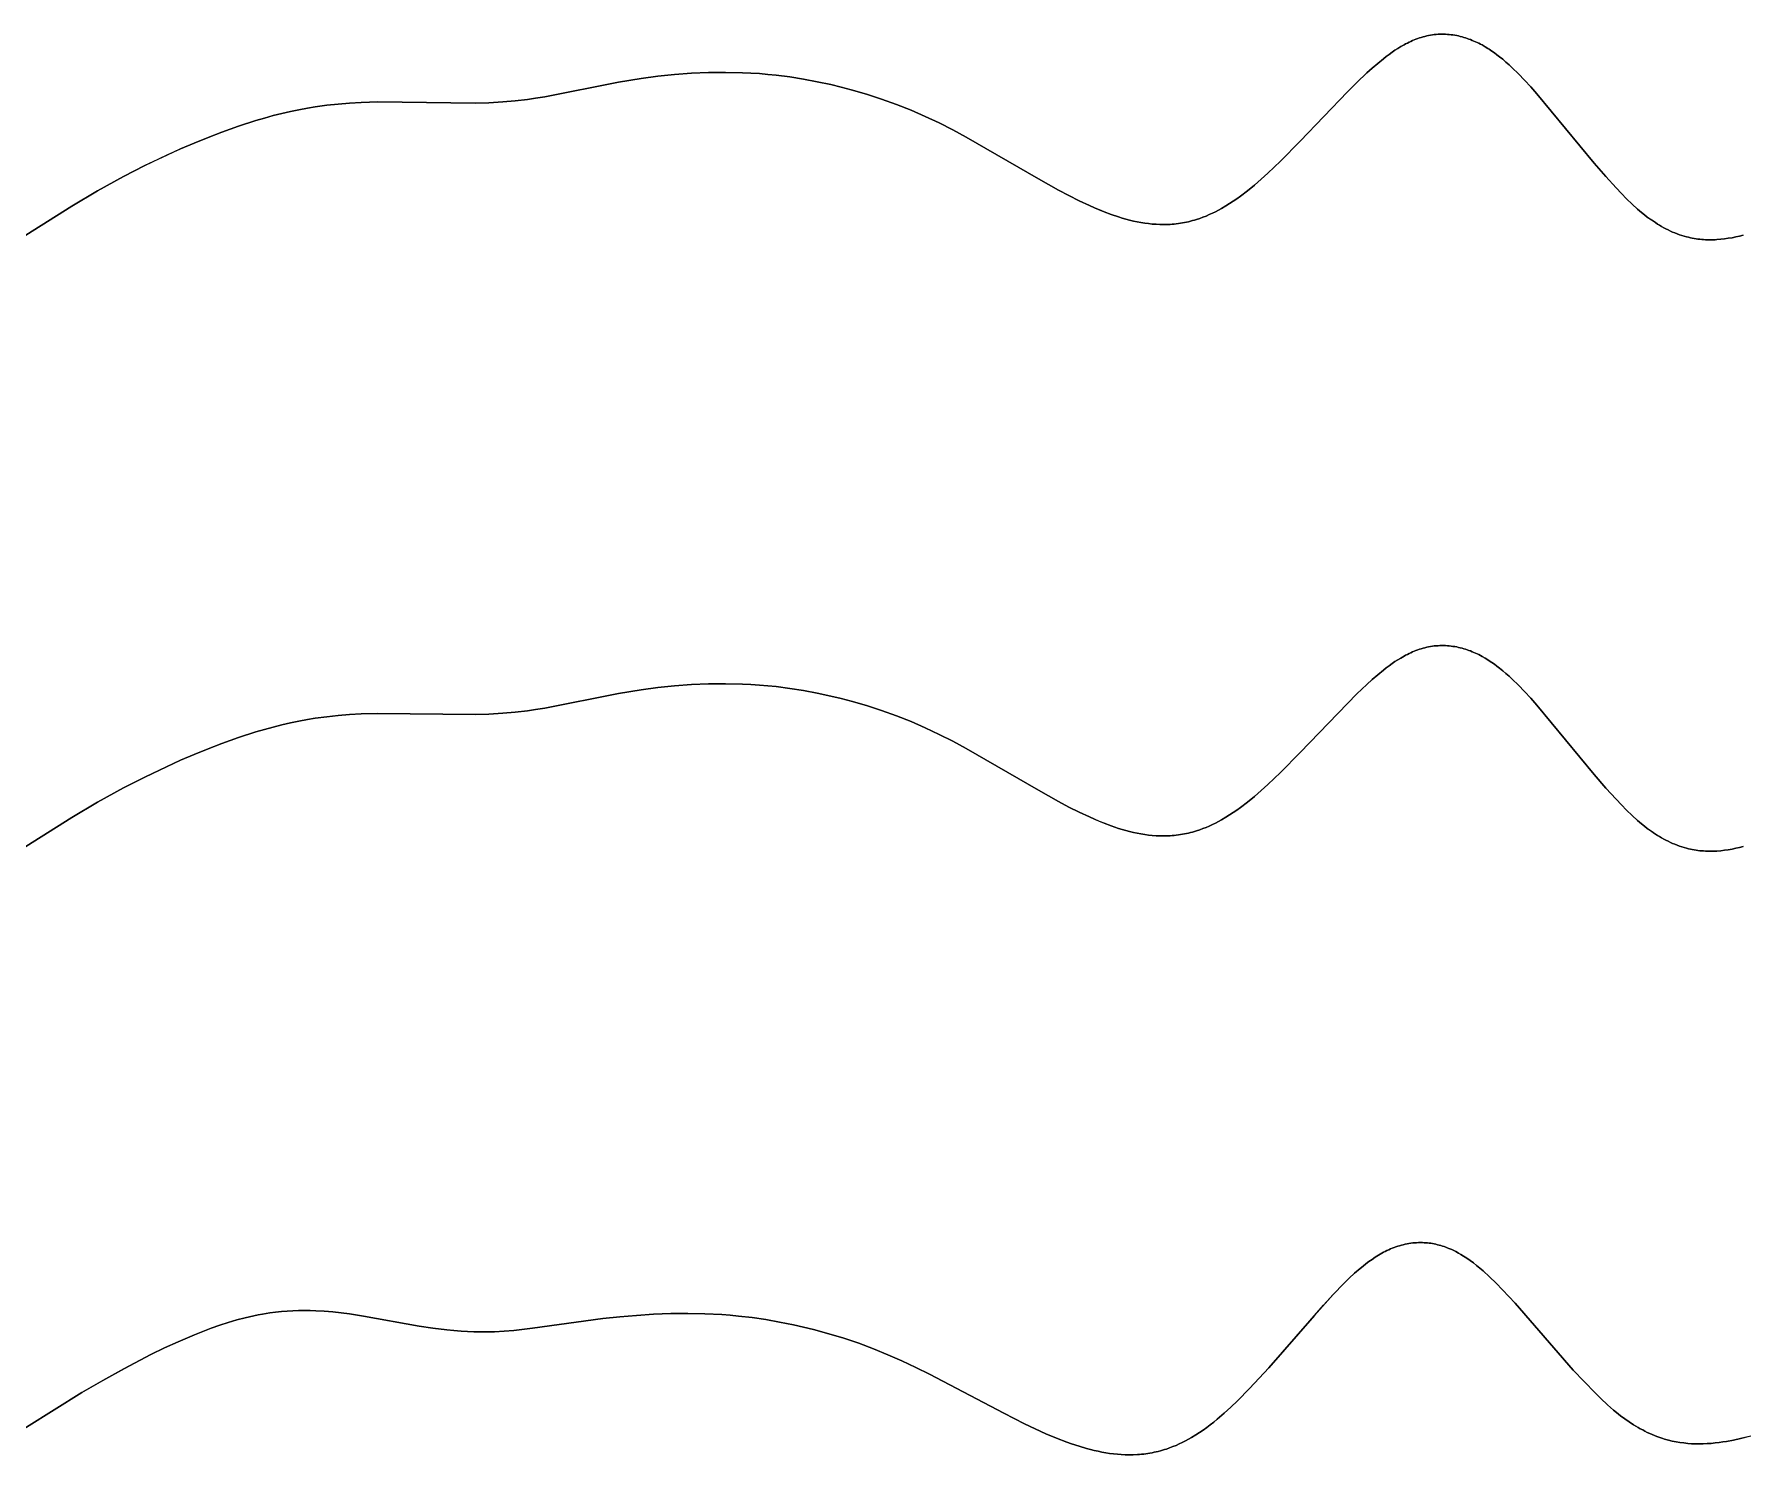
# Model space of a CAD drawing. Header units: feet. Extents: x 0 to 1.5, y 93.18 to 96.08.
# Drawn here: x 0.9375 to 1.125, y 95.1895 to 95.3455 of the extents above; entities that cross this region are included whole.
import ezdxf

# ---------------------------------------------------------------- set-up
doc = ezdxf.new("R2010")
doc.units = ezdxf.units.FT
doc.header["$MEASUREMENT"] = 0
doc.layers.add('Default', color=7, linetype='Continuous', true_color=0x000000)

msp = doc.modelspace()

# ---------------------------------------------------------------- linework, layer by layer
at = {"layer": 'Default'}
for points in [[(0.93489, 95.32235), (0.94162, 95.32658), (0.94444, 95.32825), (0.94731, 95.32983), (0.94964, 95.33103), (0.95209, 95.3322), (0.95357, 95.33287), (0.95507, 95.33351), (0.95658, 95.33413), (0.9581, 95.33471), (0.95994, 95.33537), (0.96182, 95.33597), (0.96277, 95.33625), (0.96371, 95.33652), (0.96467, 95.33676), (0.96561, 95.33698), (0.96655, 95.33717), (0.9675, 95.33735), (0.96834, 95.33748), (0.9696, 95.33765), (0.97086, 95.33779), (0.97211, 95.33789), (0.97338, 95.33797), (0.9752, 95.33802), (0.98588, 95.33789), (0.98739, 95.33793), (0.98894, 95.33802), (0.99028, 95.33814), (0.99162, 95.3383), (0.99251, 95.33843), (0.99352, 95.3386), (1.00162, 95.3402), (1.00411, 95.34061), (1.00594, 95.34085), (1.00778, 95.34103), (1.00964, 95.34117), (1.0115, 95.34125), (1.01337, 95.34127), (1.01523, 95.34123), (1.01616, 95.34119), (1.01708, 95.34113), (1.018, 95.34105), (1.01892, 95.34096), (1.02042, 95.34076), (1.02192, 95.34053), (1.02344, 95.34024), (1.02494, 95.33992), (1.02605, 95.33965), (1.02716, 95.33936), (1.02883, 95.33888), (1.03048, 95.33834), (1.03212, 95.33775), (1.03373, 95.33711), (1.03528, 95.33643), (1.0368, 95.33571), (1.0383, 95.33496), (1.03977, 95.33417), (1.04771, 95.32957), (1.04992, 95.32833), (1.05104, 95.32774), (1.05217, 95.32717), (1.05329, 95.32664), (1.05385, 95.32639), (1.05475, 95.32602), (1.05491, 95.32596), (1.0557, 95.32566), (1.0565, 95.3254), (1.0569, 95.32527), (1.05731, 95.32516), (1.05771, 95.32505), (1.05812, 95.32495), (1.05854, 95.32486), (1.05895, 95.32479), (1.05937, 95.32472), (1.05978, 95.32466), (1.0602, 95.32462), (1.06062, 95.32459), (1.06104, 95.32457), (1.06147, 95.32456), (1.0617, 95.32456), (1.06193, 95.32457), (1.06215, 95.32458), (1.06238, 95.3246), (1.06261, 95.32462), (1.06283, 95.32464), (1.06306, 95.32467), (1.06328, 95.3247), (1.06351, 95.32474), (1.06373, 95.32478), (1.06395, 95.32482), (1.06418, 95.32487), (1.0644, 95.32493), (1.06462, 95.32499), (1.06484, 95.32505), (1.06506, 95.32512), (1.06541, 95.32523), (1.06576, 95.32536), (1.06611, 95.3255), (1.06645, 95.32565), (1.06679, 95.3258), (1.06713, 95.32597), (1.06746, 95.32614), (1.06779, 95.32632), (1.06828, 95.32661), (1.06868, 95.32686), (1.06908, 95.32712), (1.06947, 95.3274), (1.06987, 95.32768), (1.07065, 95.32828), (1.07141, 95.3289), (1.07216, 95.32955), (1.07288, 95.33021), (1.07427, 95.33153), (1.07642, 95.3337), (1.08161, 95.33912), (1.08264, 95.34014), (1.08374, 95.3412), (1.08433, 95.34173), (1.08494, 95.34225), (1.08556, 95.34276), (1.08587, 95.34301), (1.08619, 95.34324), (1.08651, 95.34347), (1.08682, 95.34369), (1.08714, 95.3439), (1.08746, 95.34409), (1.08782, 95.3443), (1.088, 95.3444), (1.08819, 95.34449), (1.08837, 95.34458), (1.08856, 95.34467), (1.08875, 95.34475), (1.08894, 95.34483), (1.08913, 95.34491), (1.08932, 95.34498), (1.08952, 95.34505), (1.08971, 95.34511), (1.08991, 95.34517), (1.09011, 95.34522), (1.09032, 95.34527), (1.09052, 95.34531), (1.09073, 95.34535), (1.09093, 95.34538), (1.09114, 95.34541), (1.09135, 95.34543), (1.09155, 95.34545), (1.09176, 95.34546), (1.09196, 95.34546), (1.09217, 95.34546), (1.09237, 95.34545), (1.09258, 95.34544), (1.09278, 95.34543), (1.09299, 95.3454), (1.09319, 95.34537), (1.0934, 95.34534), (1.09361, 95.3453), (1.09381, 95.34526), (1.094, 95.34521), (1.0942, 95.34516), (1.09439, 95.34511), (1.09457, 95.34505), (1.09476, 95.34499), (1.09495, 95.34493), (1.09513, 95.34486), (1.09531, 95.34478), (1.09549, 95.34471), (1.09567, 95.34463), (1.09585, 95.34455), (1.09603, 95.34446), (1.0962, 95.34437), (1.09638, 95.34428), (1.09672, 95.34408), (1.09701, 95.3439), (1.09718, 95.3438), (1.09747, 95.34361), (1.09775, 95.34341), (1.09802, 95.3432), (1.0983, 95.34299), (1.09866, 95.3427), (1.09901, 95.3424), (1.09936, 95.34209), (1.0997, 95.34178), (1.10038, 95.34112), (1.10106, 95.34041), (1.10174, 95.33967), (1.10241, 95.33892), (1.10869, 95.33131), (1.10997, 95.32982), (1.1111, 95.32858), (1.11167, 95.32798), (1.11225, 95.32739), (1.11285, 95.32681), (1.11346, 95.32626), (1.11389, 95.32589), (1.1142, 95.32564), (1.11452, 95.32539), (1.11496, 95.32507), (1.11518, 95.32492), (1.1154, 95.32477), (1.11563, 95.32462), (1.11586, 95.32448), (1.11609, 95.32434), (1.11633, 95.32421), (1.11656, 95.32409), (1.1168, 95.32397), (1.11705, 95.32385), (1.11729, 95.32374), (1.11754, 95.32364), (1.11779, 95.32354), (1.11804, 95.32345), (1.1183, 95.32337), (1.11856, 95.32329), (1.11882, 95.32322), (1.11903, 95.32316), (1.11924, 95.32312), (1.11945, 95.32307), (1.11966, 95.32303), (1.11987, 95.323), (1.12008, 95.32297), (1.12029, 95.32295), (1.12049, 95.32293), (1.1207, 95.32291), (1.12091, 95.3229), (1.12112, 95.32289), (1.12133, 95.32289), (1.12154, 95.32289), (1.12175, 95.32289), (1.12195, 95.3229), (1.12216, 95.32291), (1.12258, 95.32294), (1.12299, 95.32299), (1.1234, 95.32305), (1.12382, 95.32312), (1.12423, 95.3232), (1.12464, 95.3233), (1.12505, 95.3234)], [(1.12505, 95.3234), (1.12464, 95.3233), (1.12423, 95.3232), (1.12382, 95.32312), (1.1234, 95.32305), (1.12299, 95.32299), (1.12258, 95.32294), (1.12216, 95.32291), (1.12195, 95.3229), (1.12175, 95.32289), (1.12154, 95.32289), (1.12133, 95.32289), (1.12112, 95.32289), (1.12091, 95.3229), (1.1207, 95.32291), (1.12049, 95.32293), (1.12029, 95.32295), (1.12008, 95.32297), (1.11987, 95.323), (1.11966, 95.32303), (1.11945, 95.32307), (1.11924, 95.32312), (1.11903, 95.32316), (1.11882, 95.32322), (1.11856, 95.32329), (1.1183, 95.32337), (1.11804, 95.32345), (1.11779, 95.32354), (1.11754, 95.32364), (1.11729, 95.32374), (1.11705, 95.32385), (1.1168, 95.32397), (1.11656, 95.32409), (1.11633, 95.32421), (1.11609, 95.32434), (1.11586, 95.32448), (1.11563, 95.32462), (1.1154, 95.32477), (1.11518, 95.32492), (1.11484, 95.32515), (1.11452, 95.32539), (1.1142, 95.32564), (1.11389, 95.32589), (1.11346, 95.32626), (1.11285, 95.32681), (1.11225, 95.32739), (1.11167, 95.32798), (1.1111, 95.32858), (1.10997, 95.32982), (1.10869, 95.33131), (1.10241, 95.33892), (1.10174, 95.33967), (1.10106, 95.34041), (1.10038, 95.34112), (1.0997, 95.34178), (1.09936, 95.34209), (1.09901, 95.3424), (1.09866, 95.3427), (1.0983, 95.34299), (1.09802, 95.3432), (1.09775, 95.34341), (1.09747, 95.34361), (1.09718, 95.3438), (1.09701, 95.3439), (1.09672, 95.34408), (1.09638, 95.34428), (1.0962, 95.34437), (1.09603, 95.34446), (1.09585, 95.34455), (1.09567, 95.34463), (1.09549, 95.34471), (1.09531, 95.34478), (1.09513, 95.34486), (1.09495, 95.34493), (1.09476, 95.34499), (1.09457, 95.34505), (1.09439, 95.34511), (1.0942, 95.34516), (1.094, 95.34521), (1.09381, 95.34526), (1.09361, 95.3453), (1.0934, 95.34534), (1.09319, 95.34537), (1.09299, 95.3454), (1.09278, 95.34543), (1.09258, 95.34544), (1.09237, 95.34545), (1.09217, 95.34546), (1.09196, 95.34546), (1.09176, 95.34546), (1.09155, 95.34545), (1.09135, 95.34543), (1.09114, 95.34541), (1.09093, 95.34538), (1.09073, 95.34535), (1.09052, 95.34531), (1.09032, 95.34527), (1.09011, 95.34522), (1.08991, 95.34517), (1.08971, 95.34511), (1.08952, 95.34505), (1.08932, 95.34498), (1.08913, 95.34491), (1.08894, 95.34483), (1.08875, 95.34475), (1.08856, 95.34467), (1.08837, 95.34458), (1.08819, 95.34449), (1.088, 95.3444), (1.08782, 95.3443), (1.08746, 95.34409), (1.08714, 95.3439), (1.08682, 95.34369), (1.08651, 95.34347), (1.08619, 95.34324), (1.08587, 95.34301), (1.08556, 95.34276), (1.08494, 95.34225), (1.08433, 95.34173), (1.08374, 95.3412), (1.08264, 95.34014), (1.08161, 95.33912), (1.07642, 95.3337), (1.07427, 95.33153), (1.07288, 95.33021), (1.07216, 95.32955), (1.07141, 95.3289), (1.07065, 95.32828), (1.06987, 95.32768), (1.06947, 95.3274), (1.06908, 95.32712), (1.06868, 95.32686), (1.06828, 95.32661), (1.06779, 95.32632), (1.06746, 95.32614), (1.06713, 95.32597), (1.06679, 95.3258), (1.06645, 95.32565), (1.06611, 95.3255), (1.06576, 95.32536), (1.06541, 95.32523), (1.06506, 95.32512), (1.06484, 95.32505), (1.06462, 95.32499), (1.0644, 95.32493), (1.06418, 95.32487), (1.06395, 95.32482), (1.06373, 95.32478), (1.06351, 95.32474), (1.06328, 95.3247), (1.06306, 95.32467), (1.06283, 95.32464), (1.06261, 95.32462), (1.06238, 95.3246), (1.06215, 95.32458), (1.06193, 95.32457), (1.0617, 95.32456), (1.06147, 95.32456), (1.06104, 95.32457), (1.06062, 95.32459), (1.0602, 95.32462), (1.05978, 95.32466), (1.05937, 95.32472), (1.05895, 95.32479), (1.05854, 95.32486), (1.05812, 95.32495), (1.05771, 95.32505), (1.05731, 95.32516), (1.0569, 95.32527), (1.0565, 95.3254), (1.0557, 95.32566), (1.05491, 95.32596), (1.05441, 95.32616), (1.05385, 95.32639), (1.05329, 95.32664), (1.05217, 95.32717), (1.05104, 95.32774), (1.04992, 95.32833), (1.04771, 95.32957), (1.03977, 95.33417), (1.0383, 95.33496), (1.0368, 95.33571), (1.03528, 95.33643), (1.03373, 95.33711), (1.03212, 95.33775), (1.03048, 95.33834), (1.02883, 95.33888), (1.02716, 95.33936), (1.02605, 95.33965), (1.02494, 95.33992), (1.02344, 95.34024), (1.02192, 95.34053), (1.02042, 95.34076), (1.01892, 95.34096), (1.018, 95.34105), (1.01708, 95.34113), (1.01616, 95.34119), (1.01523, 95.34123), (1.01337, 95.34127), (1.0115, 95.34125), (1.00964, 95.34117), (1.00778, 95.34103), (1.00594, 95.34085), (1.00411, 95.34061), (1.00162, 95.3402), (0.99352, 95.3386), (0.99251, 95.33843), (0.99162, 95.3383), (0.99028, 95.33814), (0.98894, 95.33802), (0.98739, 95.33793), (0.98588, 95.33789), (0.9752, 95.33802), (0.97338, 95.33797), (0.97211, 95.33789), (0.97086, 95.33779), (0.9696, 95.33765), (0.96834, 95.33748), (0.9675, 95.33735), (0.96655, 95.33717), (0.96561, 95.33698), (0.96467, 95.33676), (0.96371, 95.33652), (0.96277, 95.33625), (0.96182, 95.33597), (0.95994, 95.33537), (0.9581, 95.33471), (0.95658, 95.33413), (0.95507, 95.33351), (0.95357, 95.33287), (0.95201, 95.33216), (0.94964, 95.33103), (0.94731, 95.32983), (0.94444, 95.32825), (0.94162, 95.32658), (0.93489, 95.32235)], [(0.93489, 95.25523), (0.94162, 95.25947), (0.94444, 95.26114), (0.94731, 95.26272), (0.94964, 95.26391), (0.95209, 95.26508), (0.95357, 95.26575), (0.95507, 95.2664), (0.95658, 95.26702), (0.9581, 95.2676), (0.95994, 95.26826), (0.96182, 95.26886), (0.96277, 95.26914), (0.96371, 95.2694), (0.96467, 95.26965), (0.96561, 95.26987), (0.96655, 95.27006), (0.9675, 95.27024), (0.96834, 95.27037), (0.9696, 95.27054), (0.97086, 95.27068), (0.97211, 95.27078), (0.97338, 95.27085), (0.9752, 95.2709), (0.98588, 95.27077), (0.98739, 95.27082), (0.98894, 95.27091), (0.99028, 95.27103), (0.99162, 95.27119), (0.99251, 95.27132), (0.99352, 95.27149), (1.00162, 95.27308), (1.00411, 95.27349), (1.00594, 95.27373), (1.00778, 95.27392), (1.00964, 95.27406), (1.0115, 95.27414), (1.01337, 95.27416), (1.01523, 95.27412), (1.01616, 95.27407), (1.01708, 95.27401), (1.018, 95.27394), (1.01892, 95.27384), (1.02042, 95.27365), (1.02192, 95.27342), (1.02344, 95.27313), (1.02494, 95.2728), (1.02605, 95.27254), (1.02716, 95.27225), (1.02883, 95.27176), (1.03048, 95.27123), (1.03212, 95.27064), (1.03373, 95.27), (1.03528, 95.26932), (1.0368, 95.2686), (1.0383, 95.26784), (1.03977, 95.26705), (1.04771, 95.26246), (1.04992, 95.26122), (1.05104, 95.26062), (1.05217, 95.26006), (1.05329, 95.25953), (1.05385, 95.25928), (1.05475, 95.25891), (1.05491, 95.25885), (1.0557, 95.25855), (1.0565, 95.25828), (1.0569, 95.25816), (1.05731, 95.25804), (1.05771, 95.25794), (1.05812, 95.25784), (1.05854, 95.25775), (1.05895, 95.25767), (1.05937, 95.25761), (1.05978, 95.25755), (1.0602, 95.25751), (1.06062, 95.25747), (1.06104, 95.25746), (1.06147, 95.25745), (1.0617, 95.25745), (1.06193, 95.25746), (1.06215, 95.25747), (1.06238, 95.25749), (1.06261, 95.2575), (1.06283, 95.25753), (1.06306, 95.25756), (1.06328, 95.25759), (1.06351, 95.25763), (1.06373, 95.25767), (1.06395, 95.25771), (1.06418, 95.25776), (1.0644, 95.25781), (1.06462, 95.25787), (1.06484, 95.25794), (1.06506, 95.258), (1.06541, 95.25812), (1.06576, 95.25825), (1.06611, 95.25839), (1.06645, 95.25853), (1.06679, 95.25869), (1.06713, 95.25886), (1.06746, 95.25903), (1.06779, 95.25921), (1.06828, 95.2595), (1.06868, 95.25975), (1.06908, 95.26001), (1.06947, 95.26028), (1.06987, 95.26057), (1.07065, 95.26117), (1.07141, 95.26179), (1.07216, 95.26244), (1.07288, 95.26309), (1.07427, 95.26442), (1.07642, 95.26659), (1.08161, 95.272), (1.08264, 95.27303), (1.08374, 95.27408), (1.08433, 95.27462), (1.08494, 95.27514), (1.08556, 95.27565), (1.08587, 95.27589), (1.08619, 95.27613), (1.08651, 95.27636), (1.08682, 95.27658), (1.08714, 95.27679), (1.08746, 95.27698), (1.08782, 95.27719), (1.088, 95.27729), (1.08819, 95.27738), (1.08837, 95.27747), (1.08856, 95.27756), (1.08875, 95.27764), (1.08894, 95.27772), (1.08913, 95.2778), (1.08932, 95.27787), (1.08952, 95.27794), (1.08971, 95.278), (1.08991, 95.27806), (1.09011, 95.27811), (1.09032, 95.27816), (1.09052, 95.2782), (1.09073, 95.27824), (1.09093, 95.27827), (1.09114, 95.2783), (1.09135, 95.27832), (1.09155, 95.27833), (1.09176, 95.27834), (1.09196, 95.27835), (1.09217, 95.27835), (1.09237, 95.27834), (1.09258, 95.27833), (1.09278, 95.27831), (1.09299, 95.27829), (1.09319, 95.27826), (1.0934, 95.27823), (1.09361, 95.27819), (1.09381, 95.27815), (1.094, 95.2781), (1.0942, 95.27805), (1.09439, 95.278), (1.09457, 95.27794), (1.09476, 95.27788), (1.09495, 95.27781), (1.09513, 95.27775), (1.09531, 95.27767), (1.09549, 95.2776), (1.09567, 95.27752), (1.09585, 95.27743), (1.09603, 95.27735), (1.0962, 95.27726), (1.09638, 95.27716), (1.09672, 95.27697), (1.09701, 95.27679), (1.09718, 95.27668), (1.09747, 95.27649), (1.09775, 95.2763), (1.09802, 95.27609), (1.0983, 95.27588), (1.09866, 95.27559), (1.09901, 95.27529), (1.09936, 95.27498), (1.0997, 95.27467), (1.10038, 95.274), (1.10106, 95.2733), (1.10174, 95.27256), (1.10241, 95.2718), (1.10869, 95.2642), (1.10997, 95.26271), (1.1111, 95.26147), (1.11167, 95.26087), (1.11225, 95.26028), (1.11285, 95.2597), (1.11346, 95.25914), (1.11389, 95.25878), (1.1142, 95.25853), (1.11452, 95.25828), (1.11496, 95.25796), (1.11518, 95.2578), (1.1154, 95.25765), (1.11563, 95.25751), (1.11586, 95.25737), (1.11609, 95.25723), (1.11633, 95.2571), (1.11656, 95.25698), (1.1168, 95.25686), (1.11705, 95.25674), (1.11729, 95.25663), (1.11754, 95.25653), (1.11779, 95.25643), (1.11804, 95.25634), (1.1183, 95.25625), (1.11856, 95.25618), (1.11882, 95.2561), (1.11903, 95.25605), (1.11924, 95.256), (1.11945, 95.25596), (1.11966, 95.25592), (1.11987, 95.25589), (1.12008, 95.25586), (1.12029, 95.25583), (1.12049, 95.25581), (1.1207, 95.2558), (1.12091, 95.25579), (1.12112, 95.25578), (1.12133, 95.25577), (1.12154, 95.25577), (1.12175, 95.25578), (1.12195, 95.25578), (1.12216, 95.25579), (1.12258, 95.25583), (1.12299, 95.25587), (1.1234, 95.25593), (1.12382, 95.25601), (1.12423, 95.25609), (1.12464, 95.25618), (1.12505, 95.25629)], [(1.12505, 95.25629), (1.12464, 95.25618), (1.12423, 95.25609), (1.12382, 95.25601), (1.1234, 95.25593), (1.12299, 95.25587), (1.12258, 95.25583), (1.12216, 95.25579), (1.12195, 95.25578), (1.12175, 95.25578), (1.12154, 95.25577), (1.12133, 95.25577), (1.12112, 95.25578), (1.12091, 95.25579), (1.1207, 95.2558), (1.12049, 95.25581), (1.12029, 95.25583), (1.12008, 95.25586), (1.11987, 95.25589), (1.11966, 95.25592), (1.11945, 95.25596), (1.11924, 95.256), (1.11903, 95.25605), (1.11882, 95.2561), (1.11856, 95.25618), (1.1183, 95.25625), (1.11804, 95.25634), (1.11779, 95.25643), (1.11754, 95.25653), (1.11729, 95.25663), (1.11705, 95.25674), (1.1168, 95.25686), (1.11656, 95.25698), (1.11633, 95.2571), (1.11609, 95.25723), (1.11586, 95.25737), (1.11563, 95.25751), (1.1154, 95.25765), (1.11518, 95.2578), (1.11484, 95.25804), (1.11452, 95.25828), (1.1142, 95.25853), (1.11389, 95.25878), (1.11346, 95.25914), (1.11285, 95.2597), (1.11225, 95.26028), (1.11167, 95.26087), (1.1111, 95.26147), (1.10997, 95.26271), (1.10869, 95.2642), (1.10241, 95.2718), (1.10174, 95.27256), (1.10106, 95.2733), (1.10038, 95.274), (1.0997, 95.27467), (1.09936, 95.27498), (1.09901, 95.27529), (1.09866, 95.27559), (1.0983, 95.27588), (1.09802, 95.27609), (1.09775, 95.2763), (1.09747, 95.27649), (1.09718, 95.27668), (1.09701, 95.27679), (1.09672, 95.27697), (1.09638, 95.27716), (1.0962, 95.27726), (1.09603, 95.27735), (1.09585, 95.27743), (1.09567, 95.27752), (1.09549, 95.2776), (1.09531, 95.27767), (1.09513, 95.27775), (1.09495, 95.27781), (1.09476, 95.27788), (1.09457, 95.27794), (1.09439, 95.278), (1.0942, 95.27805), (1.094, 95.2781), (1.09381, 95.27815), (1.09361, 95.27819), (1.0934, 95.27823), (1.09319, 95.27826), (1.09299, 95.27829), (1.09278, 95.27831), (1.09258, 95.27833), (1.09237, 95.27834), (1.09217, 95.27835), (1.09196, 95.27835), (1.09176, 95.27834), (1.09155, 95.27833), (1.09135, 95.27832), (1.09114, 95.2783), (1.09093, 95.27827), (1.09073, 95.27824), (1.09052, 95.2782), (1.09032, 95.27816), (1.09011, 95.27811), (1.08991, 95.27806), (1.08971, 95.278), (1.08952, 95.27794), (1.08932, 95.27787), (1.08913, 95.2778), (1.08894, 95.27772), (1.08875, 95.27764), (1.08856, 95.27756), (1.08837, 95.27747), (1.08819, 95.27738), (1.088, 95.27729), (1.08782, 95.27719), (1.08746, 95.27698), (1.08714, 95.27679), (1.08682, 95.27658), (1.08651, 95.27636), (1.08619, 95.27613), (1.08587, 95.27589), (1.08556, 95.27565), (1.08494, 95.27514), (1.08433, 95.27462), (1.08374, 95.27408), (1.08264, 95.27303), (1.08161, 95.272), (1.07642, 95.26659), (1.07427, 95.26442), (1.07288, 95.26309), (1.07216, 95.26244), (1.07141, 95.26179), (1.07065, 95.26117), (1.06987, 95.26057), (1.06947, 95.26028), (1.06908, 95.26001), (1.06868, 95.25975), (1.06828, 95.2595), (1.06779, 95.25921), (1.06746, 95.25903), (1.06713, 95.25886), (1.06679, 95.25869), (1.06645, 95.25853), (1.06611, 95.25839), (1.06576, 95.25825), (1.06541, 95.25812), (1.06506, 95.258), (1.06484, 95.25794), (1.06462, 95.25787), (1.0644, 95.25781), (1.06418, 95.25776), (1.06395, 95.25771), (1.06373, 95.25767), (1.06351, 95.25763), (1.06328, 95.25759), (1.06306, 95.25756), (1.06283, 95.25753), (1.06261, 95.2575), (1.06238, 95.25749), (1.06215, 95.25747), (1.06193, 95.25746), (1.0617, 95.25745), (1.06147, 95.25745), (1.06104, 95.25746), (1.06062, 95.25747), (1.0602, 95.25751), (1.05978, 95.25755), (1.05937, 95.25761), (1.05895, 95.25767), (1.05854, 95.25775), (1.05812, 95.25784), (1.05771, 95.25794), (1.05731, 95.25804), (1.0569, 95.25816), (1.0565, 95.25828), (1.0557, 95.25855), (1.05491, 95.25885), (1.05441, 95.25904), (1.05385, 95.25928), (1.05329, 95.25953), (1.05217, 95.26006), (1.05104, 95.26062), (1.04992, 95.26122), (1.04771, 95.26246), (1.03977, 95.26705), (1.0383, 95.26784), (1.0368, 95.2686), (1.03528, 95.26932), (1.03373, 95.27), (1.03212, 95.27064), (1.03048, 95.27123), (1.02883, 95.27176), (1.02716, 95.27225), (1.02605, 95.27254), (1.02494, 95.2728), (1.02344, 95.27313), (1.02192, 95.27342), (1.02042, 95.27365), (1.01892, 95.27384), (1.018, 95.27394), (1.01708, 95.27401), (1.01616, 95.27407), (1.01523, 95.27412), (1.01337, 95.27416), (1.0115, 95.27414), (1.00964, 95.27406), (1.00778, 95.27392), (1.00594, 95.27373), (1.00411, 95.27349), (1.00162, 95.27308), (0.99352, 95.27149), (0.99251, 95.27132), (0.99162, 95.27119), (0.99028, 95.27103), (0.98894, 95.27091), (0.98739, 95.27082), (0.98588, 95.27077), (0.9752, 95.2709), (0.97338, 95.27085), (0.97211, 95.27078), (0.97086, 95.27068), (0.9696, 95.27054), (0.96834, 95.27037), (0.9675, 95.27024), (0.96655, 95.27006), (0.96561, 95.26987), (0.96467, 95.26965), (0.96371, 95.2694), (0.96277, 95.26914), (0.96182, 95.26886), (0.95994, 95.26826), (0.9581, 95.2676), (0.95658, 95.26702), (0.95507, 95.2664), (0.95357, 95.26575), (0.95201, 95.26505), (0.94964, 95.26391), (0.94731, 95.26272), (0.94444, 95.26114), (0.94162, 95.25947), (0.93489, 95.25523)], [(0.93359, 95.19063), (0.94274, 95.19635), (0.94502, 95.19768), (0.94741, 95.199), (0.95032, 95.20052), (0.9518, 95.20124), (0.95329, 95.20193), (0.95508, 95.2027), (0.956, 95.20306), (0.95692, 95.20341), (0.95786, 95.20374), (0.95879, 95.20404), (0.95973, 95.20432), (0.96067, 95.20456), (0.9616, 95.20478), (0.96207, 95.20487), (0.96254, 95.20496), (0.96337, 95.20509), (0.964, 95.20517), (0.96463, 95.20523), (0.96526, 95.20528), (0.96589, 95.20532), (0.96652, 95.20534), (0.96714, 95.20535), (0.96778, 95.20534), (0.96841, 95.20532), (0.96934, 95.20527), (0.97026, 95.20519), (0.97118, 95.2051), (0.97209, 95.20498), (0.97363, 95.20474), (0.97974, 95.20365), (0.98126, 95.20342), (0.98279, 95.20322), (0.98356, 95.20315), (0.98434, 95.20308), (0.98504, 95.20304), (0.98573, 95.20301), (0.98642, 95.203), (0.98711, 95.203), (0.98803, 95.20303), (0.98907, 95.20309), (0.99012, 95.20317), (0.9922, 95.20341), (0.99992, 95.20446), (1.00176, 95.20466), (1.00361, 95.20482), (1.00548, 95.20494), (1.00735, 95.20501), (1.00922, 95.20504), (1.01109, 95.205), (1.01295, 95.20491), (1.01387, 95.20484), (1.0148, 95.20475), (1.0163, 95.20458), (1.01779, 95.20436), (1.0193, 95.20409), (1.02081, 95.20378), (1.02192, 95.20353), (1.02302, 95.20326), (1.02469, 95.2028), (1.02635, 95.2023), (1.02799, 95.20175), (1.02961, 95.20114), (1.03118, 95.2005), (1.03272, 95.19982), (1.03424, 95.19911), (1.03574, 95.19837), (1.0439, 95.19407), (1.04619, 95.19291), (1.04734, 95.19236), (1.04851, 95.19183), (1.04967, 95.19134), (1.05083, 95.1909), (1.05134, 95.19072), (1.05216, 95.19045), (1.05299, 95.19021), (1.0534, 95.19009), (1.05382, 95.18999), (1.05424, 95.1899), (1.05466, 95.18981), (1.05509, 95.18974), (1.05551, 95.18967), (1.05594, 95.18961), (1.05637, 95.18957), (1.0568, 95.18954), (1.05723, 95.18952), (1.05766, 95.18951), (1.05809, 95.18952), (1.05856, 95.18954), (1.05879, 95.18955), (1.05902, 95.18957), (1.05926, 95.1896), (1.05949, 95.18963), (1.05972, 95.18966), (1.05994, 95.1897), (1.06017, 95.18974), (1.0604, 95.18979), (1.06063, 95.18984), (1.06085, 95.18989), (1.06108, 95.18995), (1.0613, 95.19001), (1.06152, 95.19008), (1.06175, 95.19015), (1.0621, 95.19027), (1.06246, 95.19041), (1.0628, 95.19055), (1.06315, 95.19071), (1.06349, 95.19087), (1.06383, 95.19104), (1.06416, 95.19122), (1.06449, 95.19141), (1.06497, 95.1917), (1.06537, 95.19196), (1.06577, 95.19223), (1.06617, 95.19252), (1.06656, 95.19281), (1.06694, 95.19311), (1.06733, 95.19343), (1.06808, 95.19407), (1.06881, 95.19474), (1.06953, 95.19542), (1.07088, 95.19679), (1.07298, 95.19906), (1.07897, 95.20594), (1.08005, 95.20711), (1.0812, 95.2083), (1.0818, 95.20889), (1.0824, 95.20945), (1.08301, 95.20998), (1.08332, 95.21023), (1.08362, 95.21047), (1.08396, 95.21073), (1.08431, 95.21097), (1.08466, 95.21121), (1.08502, 95.21143), (1.0852, 95.21154), (1.08538, 95.21164), (1.08557, 95.21174), (1.08576, 95.21184), (1.08595, 95.21193), (1.08614, 95.21202), (1.08633, 95.21211), (1.08653, 95.21219), (1.08673, 95.21227), (1.08693, 95.21234), (1.08713, 95.21241), (1.08733, 95.21247), (1.08754, 95.21253), (1.08774, 95.21258), (1.08795, 95.21263), (1.08815, 95.21267), (1.08836, 95.21271), (1.08857, 95.21274), (1.08878, 95.21277), (1.08899, 95.21279), (1.0892, 95.2128), (1.08941, 95.21281), (1.08963, 95.21281), (1.08984, 95.21281), (1.09003, 95.2128), (1.09022, 95.21279), (1.09041, 95.21277), (1.09059, 95.21275), (1.09078, 95.21273), (1.09096, 95.2127), (1.09114, 95.21266), (1.09133, 95.21262), (1.09151, 95.21258), (1.09169, 95.21253), (1.09187, 95.21248), (1.09204, 95.21243), (1.09222, 95.21237), (1.0924, 95.21231), (1.09257, 95.21224), (1.09275, 95.21217), (1.09305, 95.21204), (1.09321, 95.21196), (1.0935, 95.21182), (1.09379, 95.21166), (1.09407, 95.2115), (1.09434, 95.21133), (1.09471, 95.21109), (1.09507, 95.21084), (1.09543, 95.21058), (1.09577, 95.2103), (1.09613, 95.21001), (1.09649, 95.2097), (1.09721, 95.20905), (1.09793, 95.20835), (1.09864, 95.20763), (1.10001, 95.20617), (1.1064, 95.19882), (1.10758, 95.19755), (1.10878, 95.1963), (1.10941, 95.19569), (1.11016, 95.19499), (1.11081, 95.19443), (1.11114, 95.19415), (1.11159, 95.1938), (1.11205, 95.19345), (1.11252, 95.19313), (1.11301, 95.19281), (1.11325, 95.19266), (1.1135, 95.19251), (1.11375, 95.19237), (1.11401, 95.19224), (1.11426, 95.1921), (1.11452, 95.19198), (1.11478, 95.19186), (1.11505, 95.19174), (1.11531, 95.19163), (1.11558, 95.19152), (1.11579, 95.19145), (1.116, 95.19138), (1.11621, 95.19131), (1.11642, 95.19124), (1.11684, 95.19113), (1.11726, 95.19102), (1.11768, 95.19094), (1.1181, 95.19086), (1.11853, 95.19081), (1.11895, 95.19076), (1.11938, 95.19073), (1.1198, 95.19071), (1.12023, 95.19071), (1.12066, 95.19072), (1.1211, 95.19074), (1.12153, 95.19077), (1.12197, 95.19081), (1.12241, 95.19086), (1.1228, 95.19092), (1.1232, 95.19098), (1.12398, 95.19113), (1.12476, 95.19131), (1.12588, 95.19159)], [(1.12554, 95.1915), (1.12476, 95.19131), (1.12398, 95.19113), (1.1232, 95.19098), (1.1228, 95.19092), (1.12241, 95.19086), (1.12197, 95.19081), (1.12153, 95.19077), (1.1211, 95.19074), (1.12066, 95.19072), (1.12023, 95.19071), (1.1198, 95.19071), (1.11938, 95.19073), (1.11895, 95.19076), (1.11853, 95.19081), (1.1181, 95.19086), (1.11768, 95.19094), (1.11726, 95.19102), (1.11684, 95.19113), (1.11642, 95.19124), (1.11621, 95.19131), (1.116, 95.19138), (1.11579, 95.19145), (1.11558, 95.19152), (1.11531, 95.19163), (1.11505, 95.19174), (1.11478, 95.19186), (1.11452, 95.19198), (1.11426, 95.1921), (1.11401, 95.19224), (1.11375, 95.19237), (1.1135, 95.19251), (1.11325, 95.19266), (1.11301, 95.19281), (1.11252, 95.19313), (1.11205, 95.19345), (1.11159, 95.1938), (1.11114, 95.19415), (1.11081, 95.19443), (1.11016, 95.19499), (1.10941, 95.19569), (1.10878, 95.1963), (1.10758, 95.19755), (1.1064, 95.19882), (1.10001, 95.20617), (1.09864, 95.20763), (1.09793, 95.20835), (1.09721, 95.20905), (1.09649, 95.2097), (1.09613, 95.21001), (1.09577, 95.2103), (1.09543, 95.21058), (1.09507, 95.21084), (1.09471, 95.21109), (1.09434, 95.21133), (1.09407, 95.2115), (1.09379, 95.21166), (1.0935, 95.21182), (1.09321, 95.21196), (1.09305, 95.21204), (1.09275, 95.21217), (1.09257, 95.21224), (1.0924, 95.21231), (1.09222, 95.21237), (1.09204, 95.21243), (1.09187, 95.21248), (1.09169, 95.21253), (1.09151, 95.21258), (1.09133, 95.21262), (1.09114, 95.21266), (1.09096, 95.2127), (1.09078, 95.21273), (1.09059, 95.21275), (1.09041, 95.21277), (1.09022, 95.21279), (1.09003, 95.2128), (1.08984, 95.21281), (1.08963, 95.21281), (1.08941, 95.21281), (1.0892, 95.2128), (1.08899, 95.21279), (1.08878, 95.21277), (1.08857, 95.21274), (1.08836, 95.21271), (1.08815, 95.21267), (1.08795, 95.21263), (1.08774, 95.21258), (1.08754, 95.21253), (1.08733, 95.21247), (1.08713, 95.21241), (1.08693, 95.21234), (1.08673, 95.21227), (1.08653, 95.21219), (1.08633, 95.21211), (1.08614, 95.21202), (1.08595, 95.21193), (1.08576, 95.21184), (1.08557, 95.21174), (1.08538, 95.21164), (1.0852, 95.21154), (1.08502, 95.21143), (1.08466, 95.21121), (1.08431, 95.21097), (1.08396, 95.21073), (1.08362, 95.21047), (1.08332, 95.21023), (1.08301, 95.20998), (1.0824, 95.20945), (1.0818, 95.20889), (1.0812, 95.2083), (1.08005, 95.20711), (1.07798, 95.20482), (1.07298, 95.19906), (1.07088, 95.19679), (1.06953, 95.19542), (1.06881, 95.19474), (1.06808, 95.19407), (1.06733, 95.19343), (1.06694, 95.19311), (1.06656, 95.19281), (1.06617, 95.19252), (1.06577, 95.19223), (1.06537, 95.19196), (1.06497, 95.1917), (1.06449, 95.19141), (1.06416, 95.19122), (1.06383, 95.19104), (1.06349, 95.19087), (1.06315, 95.19071), (1.0628, 95.19055), (1.06246, 95.19041), (1.0621, 95.19027), (1.06175, 95.19015), (1.06152, 95.19008), (1.0613, 95.19001), (1.06108, 95.18995), (1.06085, 95.18989), (1.06063, 95.18984), (1.0604, 95.18979), (1.06017, 95.18974), (1.05994, 95.1897), (1.05972, 95.18966), (1.05949, 95.18963), (1.05926, 95.1896), (1.05902, 95.18957), (1.05879, 95.18955), (1.05856, 95.18954), (1.05809, 95.18952), (1.05766, 95.18951), (1.05723, 95.18952), (1.0568, 95.18954), (1.05637, 95.18957), (1.05594, 95.18961), (1.05551, 95.18967), (1.05509, 95.18974), (1.05466, 95.18981), (1.05424, 95.1899), (1.05382, 95.18999), (1.0534, 95.19009), (1.05299, 95.19021), (1.05216, 95.19045), (1.05134, 95.19072), (1.05083, 95.1909), (1.04967, 95.19134), (1.04851, 95.19183), (1.04734, 95.19236), (1.04619, 95.19291), (1.0439, 95.19407), (1.03574, 95.19837), (1.03424, 95.19911), (1.03272, 95.19982), (1.03118, 95.2005), (1.02961, 95.20114), (1.02799, 95.20175), (1.02635, 95.2023), (1.02469, 95.2028), (1.02302, 95.20326), (1.02192, 95.20353), (1.02081, 95.20378), (1.0193, 95.20409), (1.01779, 95.20436), (1.0163, 95.20458), (1.0148, 95.20475), (1.01387, 95.20484), (1.01295, 95.20491), (1.01109, 95.205), (1.00922, 95.20504), (1.00735, 95.20501), (1.00548, 95.20494), (1.00361, 95.20482), (1.00176, 95.20466), (0.99992, 95.20446), (0.9922, 95.20341), (0.99012, 95.20317), (0.98907, 95.20309), (0.98803, 95.20303), (0.98711, 95.203), (0.98642, 95.203), (0.98573, 95.20301), (0.98504, 95.20304), (0.98434, 95.20308), (0.98356, 95.20315), (0.98279, 95.20322), (0.98126, 95.20342), (0.97974, 95.20365), (0.97363, 95.20474), (0.97209, 95.20498), (0.97118, 95.2051), (0.97026, 95.20519), (0.96934, 95.20527), (0.96841, 95.20532), (0.96778, 95.20534), (0.96714, 95.20535), (0.96652, 95.20534), (0.96589, 95.20532), (0.96526, 95.20528), (0.96463, 95.20523), (0.964, 95.20517), (0.96337, 95.20509), (0.96254, 95.20496), (0.96207, 95.20487), (0.9616, 95.20478), (0.96067, 95.20456), (0.95973, 95.20432), (0.95879, 95.20404), (0.95786, 95.20374), (0.95692, 95.20341), (0.956, 95.20306), (0.95508, 95.2027), (0.95329, 95.20193), (0.9518, 95.20124), (0.95032, 95.20052), (0.94733, 95.19896), (0.94502, 95.19768), (0.94274, 95.19635), (0.93359, 95.19063)]]:
    msp.add_lwpolyline(points, dxfattribs=at)

doc.saveas('drawing.dxf')
